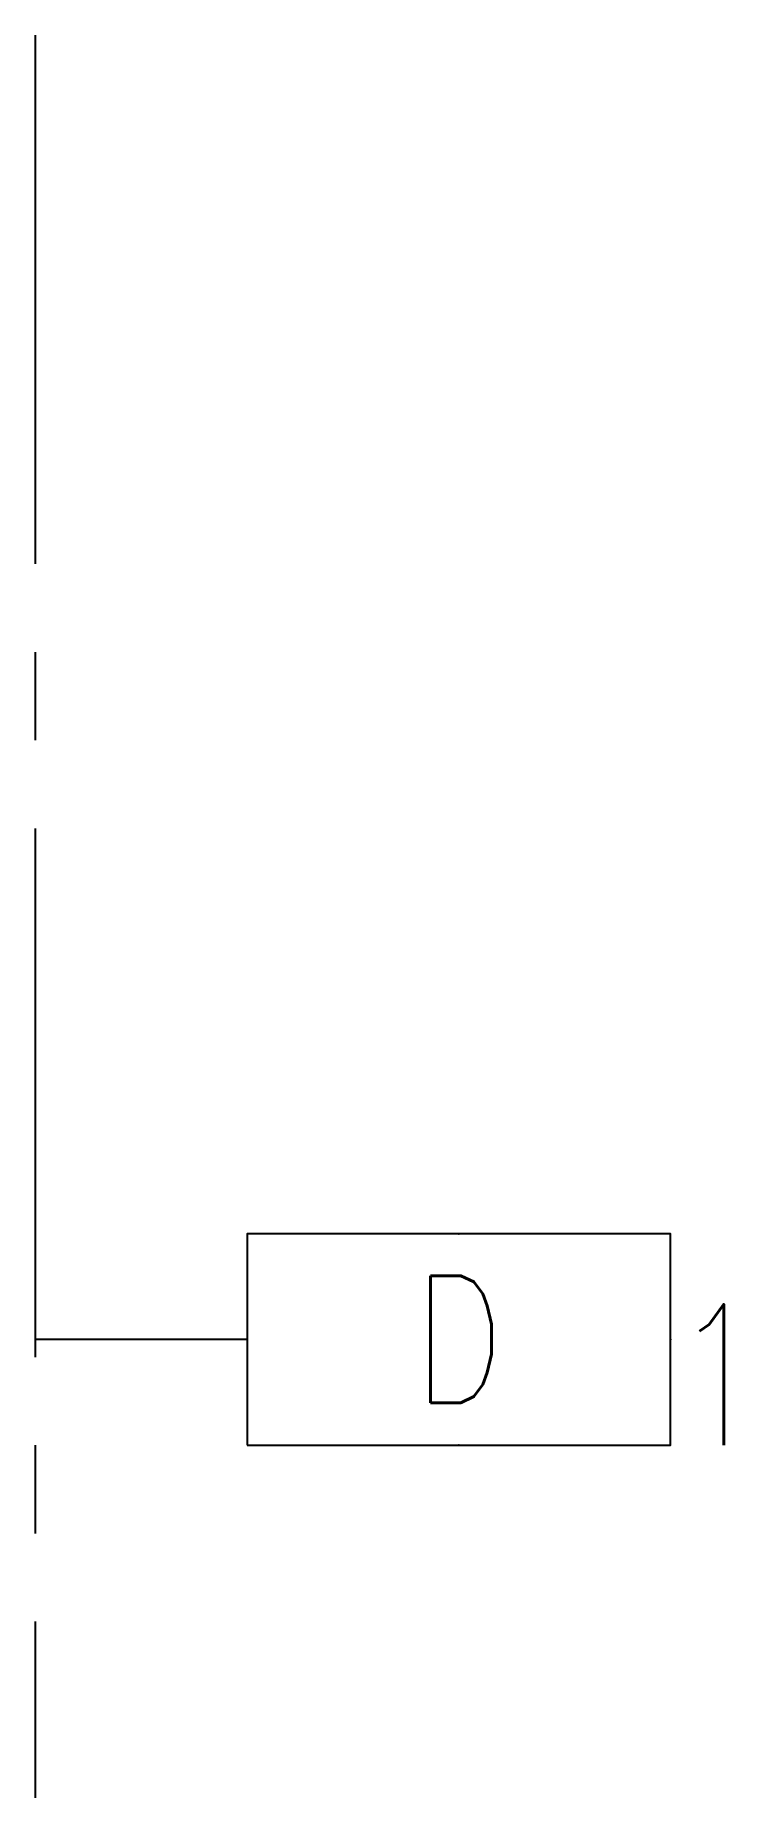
# Model space of a CAD drawing. Header units: millimetres. Extents: x 100 to 1075, y 0 to 2500.
import ezdxf

# ---------------------------------------------------------------- set-up
doc = ezdxf.new("R2010")
doc.units = ezdxf.units.MM
doc.header["$LTSCALE"] = 1000
doc.linetypes.add('CENTER2', pattern=[1.125, 0.75, -0.125, 0.125, -0.125])
doc.layers.add('E-EQUIP', color=4, linetype='Continuous')
doc.layers.add('E-SYST', color=7, linetype='Continuous')
doc.styles.add('E-TEXT', font='romans.shx', dxfattribs={"width": 0.8, "bigfont": 'hztxt.shx'})

# ---------------------------------------------------------------- blocks, each defined once
blk = doc.blocks.new('FA-37-区域显示器')
blk.add_lwpolyline([(-3, 0), (3, 0), (3, 3), (-3, 3)], close=True)
for p in [(0, 3), (3, 1.5), (-3, 1.5), (0, 0)]:
    blk.add_point(p)
at = {"color": 6, "insert": (0, 1.504), "char_height": 1.8, "width": 6, "attachment_point": 5, "line_spacing_factor": 0.6, "style": 'E-TEXT'}
blk.add_mtext('D', dxfattribs=at)

msp = doc.modelspace()

# ---------------------------------------------------------------- linework, layer by layer
at = {"layer": 'E-SYST', "color": 161, "linetype": 'CENTER2'}
for p, q in [((100, 2500), (100, 0)), ((400, 650), (100, 650))]:
    msp.add_line(p, q, dxfattribs=at)

# ---------------------------------------------------------------- block references
at = {"layer": 'E-EQUIP', "xscale": 100, "yscale": 100, "zscale": 100}
msp.add_blockref('FA-37-区域显示器', (700, 500), dxfattribs=at)

# ---------------------------------------------------------------- texts
at = {"layer": 'E-SYST', "color": 6, "style": 'E-TEXT', "width": 0.8}
msp.add_text('1', height=200, rotation=0, dxfattribs=at).set_placement((1000, 500))

doc.saveas('drawing.dxf')
